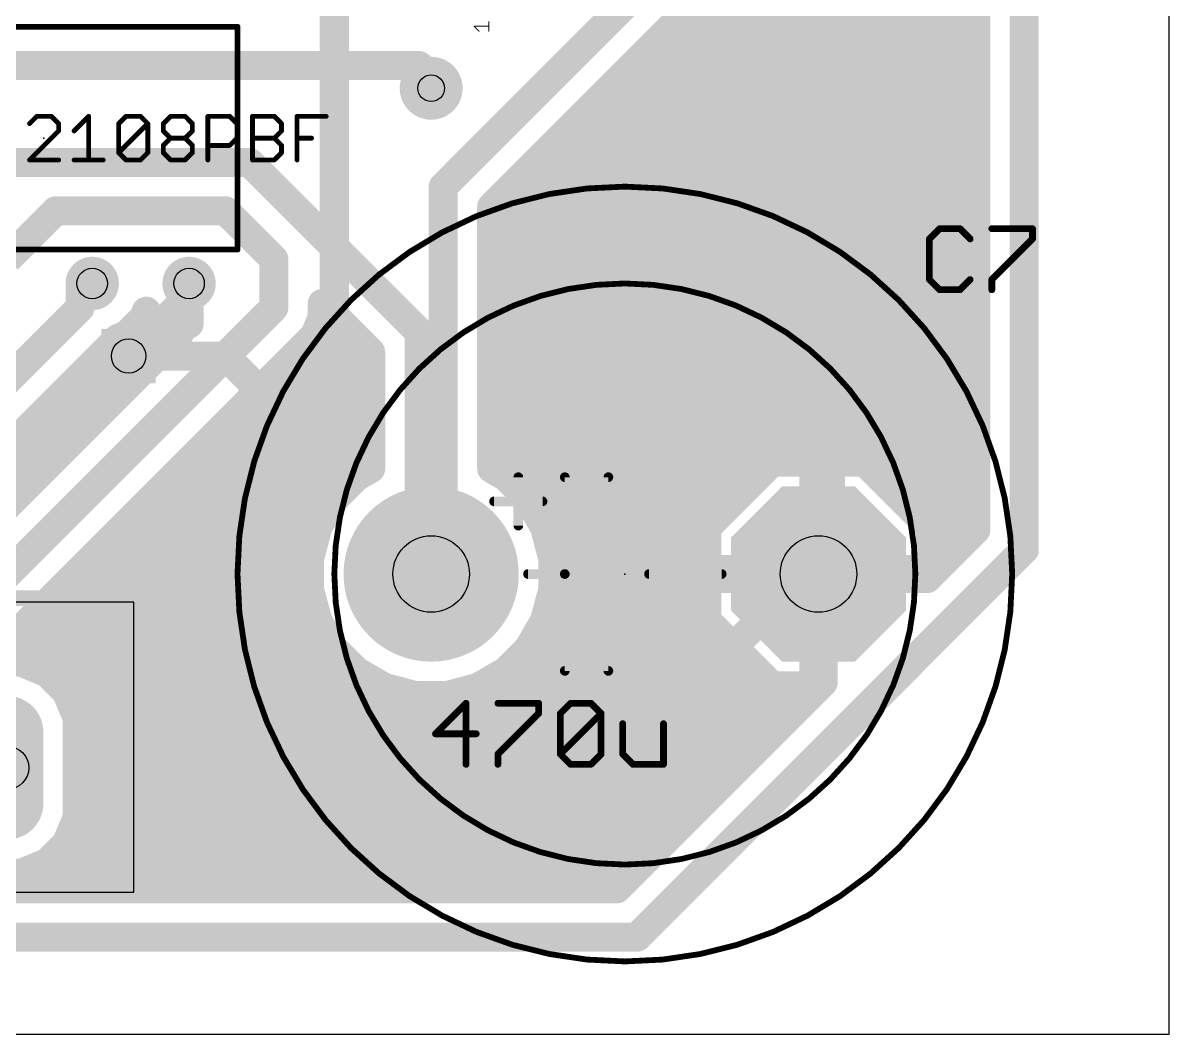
# Model space of a CAD drawing. Extents: x 0 to 88.9, y -10.5 to 54.6.
# Drawn here: x 58.82 to 88.89, y 0 to 26.52 of the extents above; entities that cross this region are included whole.
import ezdxf

# ---------------------------------------------------------------- set-up
doc = ezdxf.new("R2010")
doc.units = 0
for name, color, linetype in [('1', 22, 'CONTINUOUS'), ('16', 175, 'CONTINUOUS'), ('17', 82, 'CONTINUOUS'), ('18', 82, 'CONTINUOUS'), ('20', 7, 'CONTINUOUS'), ('21', 253, 'CONTINUOUS'), ('23', 7, 'CONTINUOUS'), ('25', 253, 'CONTINUOUS'), ('27', 253, 'CONTINUOUS'), ('44', 253, 'CONTINUOUS')]:
    doc.layers.add(name, color=color, linetype=linetype)

# ---------------------------------------------------------------- blocks, each defined once
blk = doc.blocks.new('ROUNDP')
at = {"const_width": 0.5}
blk.add_lwpolyline([(0, -0.25, 1), (0, 0.25, 1), (0, -0.25)], format="xyb", dxfattribs=at)
blk = doc.blocks.new('RECT')
blk.add_solid([(-0.5, -0.5), (0.5, -0.5), (-0.5, 0.5), (0.5, 0.5)])
blk = doc.blocks.new('OCTAGONP')
at = {"const_width": 0.5}
blk.add_lwpolyline([(-0.25, -0.1036), (-0.25, 0.1036), (-0.1036, 0.25), (0.1036, 0.25), (0.25, 0.1036), (0.25, -0.1036), (0.1036, -0.25), (-0.1036, -0.25), (-0.25, -0.1036), (-0.25, 0.1036)], dxfattribs=at)
blk = doc.blocks.new('LONGP100')
at = {"const_width": 1}
blk.add_lwpolyline([(-0.5, 0), (0.5, 0)], dxfattribs=at)
at = {"const_width": 0.5}
for points in [[(-0.5, 0.25, 1), (-0.5, -0.25)], [(0.5, -0.25, 1), (0.5, 0.25)]]:
    blk.add_lwpolyline(points, format="xyb", dxfattribs=at)
blk = doc.blocks.new('SQUAREV')
blk.add_solid([(-0.5, -0.5), (0.5, -0.5), (-0.5, 0.5), (0.5, 0.5)])

msp = doc.modelspace()

# ---------------------------------------------------------------- linework, layer by layer
at = {"layer": '1', "const_width": 0.762}
for points in [[(66.9925, 17.4625), (66.9925, 28.8925)], [(61.595, 17.78), (64.135, 17.78)], [(64.135, 17.78), (65.7225, 16.1925)], [(65.7225, 16.1925), (66.9925, 17.4625)]]:
    msp.add_lwpolyline(points, dxfattribs=at)
at = {"layer": '1', "const_width": 0.381}
for points in [[(61.595, 17.9705, 1), (61.595, 17.5895)], [(64.2697, 17.9147, 1), (64.0003, 17.6453)], [(64.135, 17.5895, 1), (64.135, 17.9705)], [(67.1272, 17.3278, 1), (66.8578, 17.5972)], [(66.802, 17.4625, 1), (67.183, 17.4625)], [(65.5878, 16.3272, 1), (65.8572, 16.0578)], [(65.5878, 16.0578, 1), (65.8572, 16.3272)]]:
    msp.add_lwpolyline(points, format="xyb", dxfattribs=at)
at = {"layer": '16', "const_width": 0.762}
for points in [[(85.09, 51.435), (85.09, 12.7)], [(83.82, 47.0053), (83.82, 13.2261)], [(80.01, 12.065), (80.01, 33.655)], [(78.74, 31.115), (69.85, 22.225)], [(71.12, 21.6989), (79.4594, 30.0383)], [(76.0911, 26.67), (83.82, 26.67)], [(75.3291, 25.908), (83.82, 25.908)], [(69.215, 25.4), (57.15, 25.4)], [(69.215, 25.4), (69.5325, 24.805)], [(74.5671, 25.146), (83.82, 25.146)], [(73.8051, 24.384), (83.82, 24.384)], [(73.0431, 23.622), (83.82, 23.622)], [(58.42, 22.86), (64.77, 22.86)], [(64.77, 22.86), (69.215, 18.415)], [(72.2811, 22.86), (83.82, 22.86)], [(69.85, 22.225), (69.85, 12.065)], [(71.5191, 22.098), (83.82, 22.098)], [(59.69, 21.59), (58.42, 20.32)], [(64.135, 21.59), (59.69, 21.59)], [(65.405, 20.32), (64.135, 21.59)], [(71.12, 14.8293), (71.12, 21.6989)], [(71.12, 21.336), (83.82, 21.336)], [(71.12, 20.574), (83.82, 20.574)], [(65.405, 19.05), (65.405, 20.32)], [(71.12, 19.812), (83.82, 19.812)], [(60.325, 19.05), (60.325, 19.685)], [(60.325, 19.685), (60.6425, 19.685)], [(63.1825, 19.685), (63.1825, 19.685)], [(63.1825, 19.685), (63.1825, 18.6236)], [(63.1825, 18.6235), (63.1825, 19.685)], [(63.1825, 19.685), (63.1825, 19.3675)], [(63.1825, 19.3675), (61.595, 17.78)], [(53.34, 12.065), (60.325, 19.05)], [(57.15, 10.795), (65.405, 19.05)], [(61.9896, 18.7849), (62.061, 18.9574)], [(62.061, 18.9574), (62.1642, 18.8153)], [(63.1825, 19.05), (63.1825, 19.05)], [(66.675, 18.7974), (66.675, 19.159)], [(66.675, 19.159), (67.945, 17.8889)], [(66.675, 19.05), (66.7839, 19.05)], [(71.12, 19.05), (83.82, 19.05)], [(61.5426, 18.3379), (61.9896, 18.7849)], [(62.1642, 18.8153), (62.3128, 18.6667)], [(62.3128, 18.6667), (62.4828, 18.5432)], [(63.1825, 18.6236), (63.1825, 18.6235)], [(66.4817, 18.3306), (66.675, 18.7974)], [(62.932, 18.373), (56.6239, 12.065)], [(58.2266, 10.0756), (66.4817, 18.3306)], [(61.3145, 18.2434), (61.5426, 18.3379)], [(61.4221, 18.288), (62.8469, 18.288)], [(62.4828, 18.5432), (62.67, 18.4478)], [(62.67, 18.4478), (62.8699, 18.3829)], [(62.8699, 18.3829), (62.932, 18.373)], [(66.4391, 18.288), (67.5459, 18.288)], [(69.215, 18.415), (69.215, 12.065)], [(71.12, 18.288), (83.82, 18.288)], [(55.136, 12.065), (61.3145, 18.2434)], [(67.945, 17.8889), (67.945, 14.8293)], [(60.597, 17.526), (62.085, 17.526)], [(65.6771, 17.526), (67.945, 17.526)], [(71.12, 17.526), (83.82, 17.526)], [(59.835, 16.764), (61.323, 16.764)], [(64.9151, 16.764), (67.945, 16.764)], [(71.12, 16.764), (83.82, 16.764)], [(59.073, 16.002), (60.561, 16.002)], [(64.1531, 16.002), (67.945, 16.002)], [(71.12, 16.002), (83.82, 16.002)], [(58.311, 15.24), (59.799, 15.24)], [(63.391, 15.24), (67.945, 15.24)], [(71.12, 15.24), (83.82, 15.24)], [(78.4773, 14.9987), (76.7588, 13.2802)], [(79.5718, 14.9987), (78.4773, 14.9987)], [(79.5718, 12.1857), (79.5718, 14.9987)], [(80.9077, 14.9987), (79.8132, 14.9987)], [(79.8132, 14.9987), (79.8132, 12.1857)], [(82.6262, 13.2802), (80.9077, 14.9987)], [(67.945, 14.8293), (67.5752, 14.6158)], [(71.4898, 14.6158), (71.12, 14.8293)], [(57.549, 14.478), (59.037, 14.478)], [(62.6291, 14.478), (67.4374, 14.478)], [(67.5752, 14.6158), (66.9817, 14.0223)], [(72.0833, 14.0223), (71.4898, 14.6158)], [(71.6276, 14.478), (77.9566, 14.478)], [(79.5718, 14.478), (79.8132, 14.478)], [(81.4284, 14.478), (83.82, 14.478)], [(66.9817, 14.0223), (66.562, 13.2954)], [(72.503, 13.2954), (72.0833, 14.0223)], [(61.8671, 13.716), (66.8049, 13.716)], [(72.2601, 13.716), (77.1946, 13.716)], [(79.5718, 13.716), (79.8132, 13.716)], [(82.1904, 13.716), (83.82, 13.716)], [(66.562, 13.2954), (66.3448, 12.4847)], [(72.7202, 12.4847), (72.503, 13.2954)], [(76.7588, 13.2802), (76.7588, 12.1857)], [(83.82, 13.2261), (82.5383, 11.9443)], [(82.6262, 12.1857), (82.6262, 13.2802)], [(61.1051, 12.954), (66.4706, 12.954)], [(72.5944, 12.954), (76.7588, 12.954)], [(79.5718, 12.954), (79.8132, 12.954)], [(82.6262, 12.954), (83.548, 12.954)], [(85.09, 12.7), (74.93, 2.54)], [(66.3448, 12.4847), (66.3448, 11.6453)], [(72.7202, 11.6453), (72.7202, 12.4847)], [(60.3431, 12.192), (66.3448, 12.192)], [(69.215, 12.065), (69.5325, 12.065)], [(69.85, 12.065), (69.5325, 12.065)], [(79.375, 12.065), (71.12, 3.81)], [(72.7202, 12.192), (76.7588, 12.192)], [(76.7588, 12.1857), (79.5718, 12.1857)], [(79.375, 12.065), (79.6925, 12.065)], [(79.5718, 12.192), (79.8132, 12.192)], [(79.8132, 12.1857), (79.5718, 12.1857)], [(79.5718, 12.1857), (79.5718, 11.9443)], [(80.01, 12.065), (79.6925, 12.065)], [(79.8132, 11.9443), (79.8132, 12.1857)], [(79.8132, 12.1857), (82.6262, 12.1857)], [(82.6262, 12.192), (82.786, 12.192)], [(66.3448, 11.6453), (66.562, 10.8346)], [(72.503, 10.8346), (72.7202, 11.6453)], [(79.5718, 11.9443), (76.7588, 11.9443)], [(76.7588, 11.9443), (76.7588, 10.8498)], [(79.5718, 9.1313), (79.5718, 11.9443)], [(79.5718, 11.9443), (79.8132, 11.9443)], [(82.5383, 11.9443), (79.8132, 11.9443)], [(79.8132, 11.9443), (79.8132, 9.2192)], [(59.5811, 11.43), (66.4025, 11.43)], [(72.6625, 11.43), (76.7588, 11.43)], [(79.5718, 11.43), (79.8132, 11.43)], [(66.562, 10.8346), (66.9817, 10.1077)], [(72.0833, 10.1077), (72.503, 10.8346)], [(76.7588, 10.8498), (78.4773, 9.1313)], [(58.8191, 10.668), (66.6582, 10.668)], [(72.4068, 10.668), (76.9406, 10.668)], [(79.5718, 10.668), (79.8132, 10.668)], [(58.0571, 9.906), (67.1834, 9.906)], [(66.9817, 10.1077), (67.5752, 9.5142)], [(71.4898, 9.5142), (72.0833, 10.1077)], [(71.8816, 9.906), (77.7026, 9.906)], [(79.5718, 9.906), (79.8132, 9.906)], [(58.7838, 9.7536), (58.0562, 9.7536)], [(59.4559, 9.4752), (58.7838, 9.7536)], [(59.9704, 8.9607), (59.4559, 9.4752)], [(67.5752, 9.5142), (68.3021, 9.0945)], [(70.7629, 9.0945), (71.4898, 9.5142)], [(59.7871, 9.144), (68.2164, 9.144)], [(60.2488, 8.2886), (59.9704, 8.9607)], [(68.3021, 9.0945), (69.1128, 8.8773)], [(69.9522, 8.8773), (70.7629, 9.0945)], [(70.8486, 9.144), (78.4646, 9.144)], [(79.8132, 9.2192), (74.4039, 3.81)], [(78.4773, 9.1313), (79.5718, 9.1313)], [(79.5718, 9.144), (79.738, 9.144)], [(69.1128, 8.8773), (69.9522, 8.8773)], [(60.2101, 8.382), (78.976, 8.382)], [(60.2488, 5.6814), (60.2488, 8.2886)], [(60.2488, 7.62), (78.214, 7.62)], [(60.2488, 6.858), (77.452, 6.858)], [(60.2488, 6.096), (76.69, 6.096)], [(59.9704, 5.0093), (60.2488, 5.6814)], [(60.1049, 5.334), (75.928, 5.334)], [(59.4559, 4.4948), (59.9704, 5.0093)], [(58.7838, 4.2164), (59.4559, 4.4948)], [(59.5331, 4.572), (75.166, 4.572)], [(58.0562, 4.2164), (58.7838, 4.2164)], [(74.4039, 3.81), (54.501, 3.81)], [(54.501, 3.81), (74.404, 3.81)], [(71.12, 3.81), (57.785, 3.81)], [(74.93, 2.54), (53.975, 2.54)]]:
    msp.add_lwpolyline(points, dxfattribs=at)
at = {"layer": '16', "const_width": 0.381}
for points in [[(76.0911, 26.8605, 1), (76.0911, 26.4795)], [(83.82, 26.4795, 1), (83.82, 26.8605)], [(75.3291, 26.0985, 1), (75.3291, 25.7175)], [(83.82, 25.7175, 1), (83.82, 26.0985)], [(69.3831, 25.4897, 1), (69.0469, 25.3103)], [(69.215, 25.2095, 1), (69.215, 25.5905)], [(74.5671, 25.3365, 1), (74.5671, 24.9555)], [(83.82, 24.9555, 1), (83.82, 25.3365)], [(69.3644, 24.7153, 1), (69.7006, 24.8947)], [(73.8051, 24.5745, 1), (73.8051, 24.1935)], [(83.82, 24.1935, 1), (83.82, 24.5745)], [(73.0431, 23.8125, 1), (73.0431, 23.4315)], [(83.82, 23.4315, 1), (83.82, 23.8125)], [(64.9047, 22.9947, 1), (64.6353, 22.7253)], [(64.77, 22.6695, 1), (64.77, 23.0505)], [(72.2811, 23.0505, 1), (72.2811, 22.6695)], [(83.82, 22.6695, 1), (83.82, 23.0505)], [(70.0405, 22.225, 1), (69.6595, 22.225)], [(69.7153, 22.3597, 1), (69.9847, 22.0903)], [(71.5191, 22.2885, 1), (71.5191, 21.9075)], [(83.82, 21.9075, 1), (83.82, 22.2885)], [(59.69, 21.7805, 1), (59.69, 21.3995)], [(59.8247, 21.4553, 1), (59.5553, 21.7247)], [(64.2697, 21.7247, 1), (64.0003, 21.4553)], [(64.135, 21.3995, 1), (64.135, 21.7805)], [(71.3105, 21.6989, 1), (70.9295, 21.6989)], [(70.9853, 21.8337, 1), (71.2547, 21.5642)], [(71.12, 21.5265, 1), (71.12, 21.1455)], [(83.82, 21.1455, 1), (83.82, 21.5265)], [(71.12, 20.7645, 1), (71.12, 20.3835)], [(83.82, 20.3835, 1), (83.82, 20.7645)], [(65.5955, 20.32, 1), (65.2145, 20.32)], [(65.2703, 20.1853, 1), (65.5397, 20.4547)], [(71.12, 20.0025, 1), (71.12, 19.6215)], [(83.82, 19.6215, 1), (83.82, 20.0025)], [(60.5155, 19.685, 1), (60.1345, 19.685)], [(60.325, 19.8755, 1), (60.325, 19.4945)], [(60.6425, 19.4945, 1), (60.6425, 19.8755)], [(63.1825, 19.8755, 1), (63.1825, 19.4945)], [(63.373, 19.685, 1), (62.992, 19.685)], [(63.373, 19.685, 1), (62.992, 19.685)], [(63.373, 19.685, 1), (62.992, 19.685)], [(63.1825, 19.4945, 1), (63.1825, 19.8755)], [(62.992, 19.3675, 1), (63.373, 19.3675)], [(63.3172, 19.2328, 1), (63.0478, 19.5022)], [(60.1345, 19.05, 1), (60.5155, 19.05)], [(60.4597, 18.9153, 1), (60.1903, 19.1847)], [(62.2151, 19.0693, 1), (61.9069, 18.8454)], [(62.237, 18.8845, 1), (61.885, 19.0303)], [(63.1825, 19.2405, 1), (63.1825, 18.8595)], [(63.1825, 18.8595, 1), (63.1825, 19.2405)], [(65.2145, 19.05, 1), (65.5955, 19.05)], [(65.5397, 18.9153, 1), (65.2703, 19.1847)], [(66.8655, 19.159, 1), (66.4845, 19.159)], [(66.8097, 19.2937, 1), (66.5403, 19.0242)], [(66.675, 19.2405, 1), (66.675, 18.8595)], [(66.7839, 18.8595, 1), (66.7839, 19.2405)], [(71.12, 19.2405, 1), (71.12, 18.8595)], [(83.82, 18.8595, 1), (83.82, 19.2405)], [(61.8136, 18.8578, 1), (62.1656, 18.712)], [(62.1243, 18.6502, 1), (61.8549, 18.9196)], [(62.2989, 18.95, 1), (62.0295, 18.6806)], [(62.0101, 18.7033, 1), (62.3183, 18.9273)], [(62.4248, 18.8208, 1), (62.2008, 18.5126)], [(62.1781, 18.532, 1), (62.4475, 18.8014)], [(63.0415, 18.7517, 1), (63.3234, 18.4954)], [(63.3235, 18.4954, 1), (63.0416, 18.7517)], [(66.4845, 18.7974, 1), (66.8655, 18.7974)], [(66.851, 18.7245, 1), (66.499, 18.8703)], [(61.4221, 18.4785, 1), (61.4221, 18.0975)], [(61.4079, 18.4726, 1), (61.6773, 18.2032)], [(61.6155, 18.1619, 1), (61.4697, 18.5139)], [(62.5693, 18.7129, 1), (62.3963, 18.3735)], [(62.3708, 18.3891, 1), (62.5948, 18.6973)], [(62.7289, 18.629, 1), (62.6112, 18.2666)], [(62.5836, 18.2781, 1), (62.7565, 18.6175)], [(62.8997, 18.571, 1), (62.8401, 18.1947)], [(63.0667, 18.2383, 1), (62.7973, 18.5077)], [(62.811, 18.2017, 1), (62.9288, 18.564)], [(62.8469, 18.0975, 1), (62.8469, 18.4785)], [(62.9022, 18.1849, 1), (62.9618, 18.5612)], [(62.992, 18.6236, 1), (63.373, 18.6236)], [(62.992, 18.6235, 1), (63.373, 18.6235)], [(66.4391, 18.4785, 1), (66.4391, 18.0975)], [(66.6164, 18.1959, 1), (66.3469, 18.4653)], [(67.5459, 18.0975, 1), (67.5459, 18.4785)], [(69.4055, 18.415, 1), (69.0245, 18.415)], [(69.0803, 18.2803, 1), (69.3497, 18.5497)], [(71.12, 18.4785, 1), (71.12, 18.0975)], [(83.82, 18.0975, 1), (83.82, 18.4785)], [(61.2416, 18.4194, 1), (61.3874, 18.0674)], [(61.4492, 18.1087, 1), (61.1798, 18.3781)], [(66.3057, 18.4035, 1), (66.6576, 18.2577)], [(61.4603, 17.9147, 1), (61.7297, 17.6453)], [(68.1355, 17.8889, 1), (67.7545, 17.8889)], [(67.8103, 17.7542, 1), (68.0797, 18.0237)], [(60.597, 17.7165, 1), (60.597, 17.3355)], [(62.085, 17.3355, 1), (62.085, 17.7165)], [(65.6771, 17.7165, 1), (65.6771, 17.3355)], [(67.945, 17.3355, 1), (67.945, 17.7165)], [(71.12, 17.7165, 1), (71.12, 17.3355)], [(83.82, 17.3355, 1), (83.82, 17.7165)], [(59.835, 16.9545, 1), (59.835, 16.5735)], [(61.323, 16.5735, 1), (61.323, 16.9545)], [(64.9151, 16.9545, 1), (64.9151, 16.5735)], [(67.945, 16.5735, 1), (67.945, 16.9545)], [(71.12, 16.9545, 1), (71.12, 16.5735)], [(83.82, 16.5735, 1), (83.82, 16.9545)], [(59.073, 16.1925, 1), (59.073, 15.8115)], [(60.561, 15.8115, 1), (60.561, 16.1925)], [(64.1531, 16.1925, 1), (64.1531, 15.8115)], [(67.945, 15.8115, 1), (67.945, 16.1925)], [(71.12, 16.1925, 1), (71.12, 15.8115)], [(83.82, 15.8115, 1), (83.82, 16.1925)], [(59.799, 15.0495, 1), (59.799, 15.4305)], [(63.391, 15.4305, 1), (63.391, 15.0495)], [(67.945, 15.0495, 1), (67.945, 15.4305)], [(71.12, 15.4305, 1), (71.12, 15.0495)], [(78.4773, 15.1892, 1), (78.4773, 14.8082)], [(78.612, 14.864, 1), (78.3426, 15.1334)], [(79.7623, 14.9987, 1), (79.3813, 14.9987)], [(79.5718, 14.8082, 1), (79.5718, 15.1892)], [(79.8132, 15.1892, 1), (79.8132, 14.8082)], [(80.0037, 14.9987, 1), (79.6227, 14.9987)], [(81.0424, 15.1334, 1), (80.773, 14.864)], [(80.9077, 14.8082, 1), (80.9077, 15.1892)], [(83.82, 15.0495, 1), (83.82, 15.4305)], [(68.0402, 14.6643, 1), (67.8498, 14.9943)], [(71.2152, 14.9943, 1), (71.0247, 14.6643)], [(59.037, 14.2875, 1), (59.037, 14.6685)], [(62.6291, 14.6685, 1), (62.6291, 14.2875)], [(67.48, 14.7808, 1), (67.6705, 14.4508)], [(67.4374, 14.2875, 1), (67.4374, 14.6685)], [(67.7099, 14.4811, 1), (67.4405, 14.7505)], [(67.7545, 14.8293, 1), (68.1355, 14.8293)], [(70.9295, 14.8293, 1), (71.3105, 14.8293)], [(71.6245, 14.7505, 1), (71.3551, 14.4811)], [(71.3945, 14.4508, 1), (71.585, 14.7808)], [(71.6276, 14.6685, 1), (71.6276, 14.2875)], [(77.9566, 14.2875, 1), (77.9566, 14.6685)], [(79.5718, 14.6685, 1), (79.5718, 14.2875)], [(79.8132, 14.2875, 1), (79.8132, 14.6685)], [(81.4284, 14.6685, 1), (81.4284, 14.2875)], [(83.82, 14.2875, 1), (83.82, 14.6685)], [(66.847, 14.157, 1), (67.1164, 13.8876)], [(67.1467, 13.927, 1), (66.8167, 14.1175)], [(72.2483, 14.1175, 1), (71.9183, 13.927)], [(71.9486, 13.8876, 1), (72.218, 14.157)], [(61.8671, 13.9065, 1), (61.8671, 13.5255)], [(66.8049, 13.5255, 1), (66.8049, 13.9065)], [(72.2601, 13.9065, 1), (72.2601, 13.5255)], [(77.1946, 13.5255, 1), (77.1946, 13.9065)], [(79.5718, 13.9065, 1), (79.5718, 13.5255)], [(79.8132, 13.5255, 1), (79.8132, 13.9065)], [(82.1904, 13.9065, 1), (82.1904, 13.5255)], [(83.82, 13.5255, 1), (83.82, 13.9065)], [(66.3971, 13.3907, 1), (66.727, 13.2002)], [(66.746, 13.2461, 1), (66.378, 13.3447)], [(72.687, 13.3447, 1), (72.319, 13.2461)], [(72.338, 13.2002, 1), (72.6679, 13.3907)], [(76.9493, 13.2802, 1), (76.5683, 13.2802)], [(76.6241, 13.4149, 1), (76.8935, 13.1455)], [(82.8167, 13.2802, 1), (82.4357, 13.2802)], [(82.4915, 13.1455, 1), (82.7609, 13.4149)], [(83.9547, 13.0913, 1), (83.6853, 13.3608)], [(61.1051, 13.1445, 1), (61.1051, 12.7635)], [(66.4706, 12.7635, 1), (66.4706, 13.1445)], [(72.5944, 13.1445, 1), (72.5944, 12.7635)], [(76.7588, 12.7635, 1), (76.7588, 13.1445)], [(79.5718, 13.1445, 1), (79.5718, 12.7635)], [(79.8132, 12.7635, 1), (79.8132, 13.1445)], [(82.6262, 13.1445, 1), (82.6262, 12.7635)], [(83.548, 12.7635, 1), (83.548, 13.1445)], [(83.6295, 13.2261, 1), (84.0105, 13.2261)], [(85.2247, 12.5653, 1), (84.9553, 12.8347)], [(66.5353, 12.4847, 1), (66.1543, 12.4847)], [(66.1608, 12.534, 1), (66.5288, 12.4354)], [(72.9107, 12.4847, 1), (72.5297, 12.4847)], [(72.5362, 12.4354, 1), (72.9042, 12.534)], [(84.8995, 12.7, 1), (85.2805, 12.7)], [(60.3431, 12.3825, 1), (60.3431, 12.0015)], [(66.3448, 12.0015, 1), (66.3448, 12.3825)], [(69.215, 12.2555, 1), (69.215, 11.8745)], [(69.5325, 12.2555, 1), (69.5325, 11.8745)], [(69.5325, 11.8745, 1), (69.5325, 12.2555)], [(69.85, 11.8745, 1), (69.85, 12.2555)], [(72.7202, 12.3825, 1), (72.7202, 12.0015)], [(76.7588, 12.3762, 1), (76.7588, 11.9952)], [(76.5683, 12.1857, 1), (76.9493, 12.1857)], [(76.7588, 12.0015, 1), (76.7588, 12.3825)], [(79.375, 12.2555, 1), (79.375, 11.8745)], [(79.5097, 11.9303, 1), (79.2403, 12.1997)], [(79.5718, 12.3825, 1), (79.5718, 12.0015)], [(79.5718, 12.3762, 1), (79.5718, 11.9952)], [(79.7623, 12.1857, 1), (79.3813, 12.1857)], [(79.3813, 12.1857, 1), (79.7623, 12.1857)], [(79.6925, 12.2555, 1), (79.6925, 11.8745)], [(79.5718, 11.9952, 1), (79.5718, 12.3762)], [(80.0037, 12.1857, 1), (79.6227, 12.1857)], [(79.8132, 12.3762, 1), (79.8132, 11.9952)], [(79.6227, 12.1857, 1), (80.0037, 12.1857)], [(79.6925, 11.8745, 1), (79.6925, 12.2555)], [(79.8132, 12.0015, 1), (79.8132, 12.3825)], [(79.8132, 11.9952, 1), (79.8132, 12.3762)], [(80.01, 11.8745, 1), (80.01, 12.2555)], [(82.6262, 12.3825, 1), (82.6262, 12.0015)], [(82.4357, 12.1857, 1), (82.8167, 12.1857)], [(82.6262, 11.9952, 1), (82.6262, 12.3762)], [(82.786, 12.0015, 1), (82.786, 12.3825)], [(66.5288, 11.6946, 1), (66.1608, 11.596)], [(69.0245, 12.065, 1), (69.4055, 12.065)], [(69.6595, 12.065, 1), (70.0405, 12.065)], [(72.9042, 11.596, 1), (72.5362, 11.6946)], [(76.7588, 12.1348, 1), (76.7588, 11.7538)], [(76.9493, 11.9443, 1), (76.5683, 11.9443)], [(79.7623, 11.9443, 1), (79.3813, 11.9443)], [(79.5718, 12.1348, 1), (79.5718, 11.7538)], [(79.3813, 11.9443, 1), (79.7623, 11.9443)], [(79.5718, 11.7538, 1), (79.5718, 12.1348)], [(79.8132, 12.1348, 1), (79.8132, 11.7538)], [(80.0037, 11.9443, 1), (79.6227, 11.9443)], [(79.6227, 11.9443, 1), (80.0037, 11.9443)], [(79.8132, 11.7538, 1), (79.8132, 12.1348)], [(79.8195, 12.065, 1), (80.2005, 12.065)], [(82.4036, 12.079, 1), (82.673, 11.8096)], [(82.5383, 11.7538, 1), (82.5383, 12.1348)], [(59.5811, 11.6205, 1), (59.5811, 11.2395)], [(66.1543, 11.6453, 1), (66.5353, 11.6453)], [(66.4025, 11.2395, 1), (66.4025, 11.6205)], [(72.6625, 11.6205, 1), (72.6625, 11.2395)], [(72.5297, 11.6453, 1), (72.9107, 11.6453)], [(76.7588, 11.2395, 1), (76.7588, 11.6205)], [(79.5718, 11.6205, 1), (79.5718, 11.2395)], [(79.8132, 11.2395, 1), (79.8132, 11.6205)], [(66.727, 10.9298, 1), (66.3971, 10.7393)], [(72.6679, 10.7393, 1), (72.338, 10.9298)], [(76.8935, 10.9845, 1), (76.6241, 10.7151)], [(58.8191, 10.8585, 1), (58.8191, 10.4775)], [(66.378, 10.7853, 1), (66.746, 10.8839)], [(66.6582, 10.4775, 1), (66.6582, 10.8585)], [(72.4068, 10.8585, 1), (72.4068, 10.4775)], [(72.319, 10.8839, 1), (72.687, 10.7853)], [(76.5683, 10.8498, 1), (76.9493, 10.8498)], [(76.9406, 10.4775, 1), (76.9406, 10.8585)], [(79.5718, 10.8585, 1), (79.5718, 10.4775)], [(79.8132, 10.4775, 1), (79.8132, 10.8585)], [(67.1164, 10.2424, 1), (66.847, 9.973)], [(66.8167, 10.0125, 1), (67.1467, 10.203)], [(67.1834, 9.7155, 1), (67.1834, 10.0965)], [(71.8816, 10.0965, 1), (71.8816, 9.7155)], [(71.9183, 10.203, 1), (72.2483, 10.0125)], [(72.218, 9.973, 1), (71.9486, 10.2424)], [(77.7026, 9.7155, 1), (77.7026, 10.0965)], [(79.5718, 10.0965, 1), (79.5718, 9.7155)], [(79.8132, 9.7155, 1), (79.8132, 10.0965)], [(58.8567, 9.9296, 1), (58.7109, 9.5776)], [(58.7838, 9.5631, 1), (58.7838, 9.9441)], [(59.5906, 9.6099, 1), (59.3212, 9.3405)], [(59.383, 9.2992, 1), (59.5288, 9.6512)], [(67.6705, 9.6792, 1), (67.48, 9.3492)], [(67.4405, 9.3795, 1), (67.7099, 9.6489)], [(71.3551, 9.6489, 1), (71.6245, 9.3795)], [(71.585, 9.3492, 1), (71.3945, 9.6792)], [(59.7871, 9.3345, 1), (59.7871, 8.9535)], [(60.1464, 9.0336, 1), (59.7944, 8.8878)], [(68.3514, 9.2785, 1), (68.2528, 8.9105)], [(68.2068, 8.9296, 1), (68.3973, 9.2595)], [(68.2164, 8.9535, 1), (68.2164, 9.3345)], [(70.6677, 9.2595, 1), (70.8582, 8.9296)], [(70.8486, 9.3345, 1), (70.8486, 8.9535)], [(70.8122, 8.9105, 1), (70.7136, 9.2785)], [(78.4773, 9.3218, 1), (78.4773, 8.9408)], [(78.3426, 8.9966, 1), (78.612, 9.266)], [(78.4646, 8.9535, 1), (78.4646, 9.3345)], [(79.5718, 9.3345, 1), (79.5718, 8.9535)], [(79.3813, 9.1313, 1), (79.7623, 9.1313)], [(79.5718, 8.9408, 1), (79.5718, 9.3218)], [(79.6227, 9.2192, 1), (80.0037, 9.2192)], [(79.9479, 9.0845, 1), (79.6784, 9.3539)], [(79.738, 8.9535, 1), (79.738, 9.3345)], [(59.8357, 8.826, 1), (60.1051, 9.0954)], [(69.1128, 9.0678, 1), (69.1128, 8.6868)], [(69.0635, 8.6933, 1), (69.1621, 9.0613)], [(69.9029, 9.0613, 1), (70.0015, 8.6933)], [(69.9522, 8.6868, 1), (69.9522, 9.0678)], [(60.2101, 8.5725, 1), (60.2101, 8.1915)], [(78.976, 8.1915, 1), (78.976, 8.5725)], [(60.4393, 8.2886, 1), (60.0583, 8.2886)], [(60.0728, 8.2157, 1), (60.4248, 8.3615)], [(60.2488, 7.8105, 1), (60.2488, 7.4295)], [(78.214, 7.4295, 1), (78.214, 7.8105)], [(60.2488, 7.0485, 1), (60.2488, 6.6675)], [(77.452, 6.6675, 1), (77.452, 7.0485)], [(60.2488, 6.2865, 1), (60.2488, 5.9055)], [(76.69, 5.9055, 1), (76.69, 6.2865)], [(60.4248, 5.6085, 1), (60.0728, 5.7543)], [(60.1049, 5.5245, 1), (60.1049, 5.1435)], [(60.0583, 5.6814, 1), (60.4393, 5.6814)], [(75.928, 5.1435, 1), (75.928, 5.5245)], [(59.7944, 5.0822, 1), (60.1464, 4.9364)], [(60.1051, 4.8746, 1), (59.8357, 5.144)], [(59.3212, 4.6295, 1), (59.5906, 4.3601)], [(59.5331, 4.7625, 1), (59.5331, 4.3815)], [(59.5288, 4.3188, 1), (59.383, 4.6708)], [(75.166, 4.3815, 1), (75.166, 4.7625)], [(58.7109, 4.3924, 1), (58.8567, 4.0404)], [(58.7838, 4.0259, 1), (58.7838, 4.4069)], [(70.9853, 3.9447, 1), (71.2547, 3.6753)], [(71.12, 3.6195, 1), (71.12, 4.0005)], [(74.2692, 3.9447, 1), (74.5387, 3.6753)], [(74.4039, 3.6195, 1), (74.4039, 4.0005)], [(74.404, 3.6195, 1), (74.404, 4.0005)], [(74.7953, 2.6747, 1), (75.0647, 2.4053)], [(74.93, 2.3495, 1), (74.93, 2.7305)]]:
    msp.add_lwpolyline(points, format="xyb", dxfattribs=at)
at = {"layer": '20'}
for p, q in [((88.8875, 0), (88.8875, 54.6)), ((0, 0), (88.8875, 0))]:
    msp.add_line(p, q, dxfattribs=at)
at = {"layer": '21'}
for p, q in [((61.7354, 11.325), (50.5754, 11.325)), ((61.7354, 3.725), (61.7354, 11.325)), ((50.5754, 3.725), (61.7354, 3.725))]:
    msp.add_line(p, q, dxfattribs=at)
for points, const_width in [([(64.4525, 26.416), (54.2925, 26.416)], 0.1524), ([(64.4525, 26.416), (64.4525, 20.574)], 0.1524), ([(54.2925, 20.574), (64.4525, 20.574)], 0.1524), ([(71.8185, 14.605), (71.8185, 13.335)], 0.254), ([(73.0377, 12.065), (73.0377, 14.605)], 0.254), ([(73.0377, 14.605), (74.1807, 14.605)], 0.254), ([(74.1807, 14.605), (74.1807, 9.525)], 0.254), ([(72.4535, 13.97), (71.1835, 13.97)], 0.254), ([(72.0725, 12.065), (73.0377, 12.065)], 0.254), ([(73.0377, 9.525), (73.0377, 12.065)], 0.254), ([(75.2475, 12.065), (77.1525, 12.065)], 0.254), ([(61.595, 11.43), (50.165, 11.43)], 0.4064), ([(61.595, 3.81), (61.595, 11.43)], 0.4064), ([(74.1807, 9.525), (73.0377, 9.525)], 0.254), ([(50.165, 3.81), (61.595, 3.81)], 0.4064)]:
    msp.add_lwpolyline(points, dxfattribs=dict(at, const_width=const_width))
for points, const_width in [([(64.4906, 26.416, 1), (64.4144, 26.416)], 0.0762), ([(64.4525, 26.3779, 1), (64.4525, 26.4541)], 0.0762), ([(74.6125, 1.905, 1), (74.6125, 22.225, 1), (74.6125, 1.905)], 0.1524), ([(64.4144, 20.574, 1), (64.4906, 20.574)], 0.0762), ([(64.4525, 20.5359, 1), (64.4525, 20.6121)], 0.0762), ([(74.6125, 4.445, 1), (74.6125, 19.685, 1), (74.6125, 4.445)], 0.1524), ([(71.882, 14.605, 1), (71.755, 14.605)], 0.127), ([(73.1012, 14.605, 1), (72.9742, 14.605)], 0.127), ([(73.0377, 14.6685, 1), (73.0377, 14.5415)], 0.127), ([(74.2442, 14.605, 1), (74.1172, 14.605)], 0.127), ([(74.1807, 14.5415, 1), (74.1807, 14.6685)], 0.127), ([(71.1835, 14.0335, 1), (71.1835, 13.9065)], 0.127), ([(72.4535, 13.9065, 1), (72.4535, 14.0335)], 0.127), ([(71.755, 13.335, 1), (71.882, 13.335)], 0.127), ([(72.0725, 12.1285, 1), (72.0725, 12.0015)], 0.127), ([(73.1012, 12.065, 1), (72.9742, 12.065)], 0.127), ([(72.9742, 12.065, 1), (73.1012, 12.065)], 0.127), ([(73.0377, 12.0015, 1), (73.0377, 12.1285)], 0.127), ([(75.2475, 12.1285, 1), (75.2475, 12.0015)], 0.127), ([(77.1525, 12.0015, 1), (77.1525, 12.1285)], 0.127), ([(61.6966, 11.43, 1), (61.4934, 11.43)], 0.2032), ([(61.595, 11.3284, 1), (61.595, 11.5316)], 0.2032), ([(73.0377, 9.5885, 1), (73.0377, 9.4615)], 0.127), ([(74.1807, 9.4615, 1), (74.1807, 9.5885)], 0.127), ([(72.9742, 9.525, 1), (73.1012, 9.525)], 0.127), ([(74.1172, 9.525, 1), (74.2442, 9.525)], 0.127), ([(61.4934, 3.81, 1), (61.6966, 3.81)], 0.2032), ([(61.595, 3.7084, 1), (61.595, 3.9116)], 0.2032)]:
    msp.add_lwpolyline(points, format="xyb", dxfattribs=dict(at, const_width=const_width))
at = {"layer": '23'}
for p in [(59.3725, 23.495), (74.6125, 12.065)]:
    msp.add_point(p, dxfattribs=at)
at = {"layer": '25', "const_width": 0.1778}
for points in [[(82.8677, 21.1215), (82.6008, 20.8545)], [(83.4016, 21.1215), (82.8677, 21.1215)], [(83.6685, 20.8545), (83.4016, 21.1215)], [(84.238, 21.1215), (85.3057, 21.1215)], [(85.3057, 21.1215), (85.3057, 20.8545)], [(82.6008, 20.8545), (82.6008, 19.7868)], [(85.3057, 20.8545), (84.238, 19.7868)], [(82.6008, 19.7868), (82.8677, 19.5199)], [(83.4016, 19.5199), (83.6685, 19.7868)], [(84.238, 19.7868), (84.238, 19.5199)], [(82.8677, 19.5199), (83.4016, 19.5199)]]:
    msp.add_lwpolyline(points, dxfattribs=at)
at = {"layer": '25', "const_width": 0.0889}
for points in [[(82.8677, 21.1659, 1), (82.8677, 21.077)], [(82.8992, 21.09, 1), (82.8363, 21.1529)], [(83.433, 21.1529, 1), (83.3702, 21.09)], [(83.4016, 21.077, 1), (83.4016, 21.1659)], [(84.238, 21.1659, 1), (84.238, 21.077)], [(85.3501, 21.1215, 1), (85.2612, 21.1215)], [(85.3057, 21.077, 1), (85.3057, 21.1659)], [(82.6453, 20.8545, 1), (82.5564, 20.8545)], [(82.5694, 20.886, 1), (82.6322, 20.8231)], [(83.6371, 20.8231, 1), (83.6999, 20.886)], [(85.2612, 20.8545, 1), (85.3501, 20.8545)], [(85.3371, 20.8231, 1), (85.2742, 20.886)], [(82.6322, 19.8183, 1), (82.5694, 19.7554)], [(83.6999, 19.7554, 1), (83.6371, 19.8183)], [(84.2065, 19.8183, 1), (84.2694, 19.7554)], [(84.2824, 19.7868, 1), (84.1935, 19.7868)], [(82.5564, 19.7868, 1), (82.6453, 19.7868)], [(82.8677, 19.5644, 1), (82.8677, 19.4754)], [(82.8363, 19.4885, 1), (82.8992, 19.5513)], [(83.3702, 19.5513, 1), (83.433, 19.4885)], [(83.4016, 19.4754, 1), (83.4016, 19.5644)], [(84.1935, 19.5199, 1), (84.2824, 19.5199)]]:
    msp.add_lwpolyline(points, format="xyb", dxfattribs=at)
at = {"layer": '27'}
for points, const_width in [([(71.0438, 26.3017), (71.0438, 26.5559)], 0.0254), ([(70.7896, 26.3017), (70.6625, 26.4288)], 0.0254), ([(70.6625, 26.4288), (71.0438, 26.4288)], 0.0254), ([(59.1891, 24.0675), (58.9984, 23.8768)], 0.127), ([(59.5704, 24.0675), (59.1891, 24.0675)], 0.127), ([(59.761, 23.8768), (59.5704, 24.0675)], 0.127), ([(60.1678, 23.6862), (60.5491, 24.0675)], 0.127), ([(60.5491, 24.0675), (60.5491, 22.9235)], 0.127), ([(61.3372, 23.8768), (61.5278, 24.0675)], 0.127), ([(61.5278, 24.0675), (61.9092, 24.0675)], 0.127), ([(61.9092, 24.0675), (62.0998, 23.8768)], 0.127), ([(62.5066, 23.8768), (62.6972, 24.0675)], 0.127), ([(62.6972, 24.0675), (63.0786, 24.0675)], 0.127), ([(63.0786, 24.0675), (63.2692, 23.8768)], 0.127), ([(63.676, 22.9235), (63.676, 24.0675)], 0.127), ([(63.676, 24.0675), (64.248, 24.0675)], 0.127), ([(64.248, 24.0675), (64.4386, 23.8768)], 0.127), ([(64.8454, 22.9235), (64.8454, 24.0675)], 0.127), ([(64.8454, 24.0675), (65.4174, 24.0675)], 0.127), ([(65.4174, 24.0675), (65.608, 23.8768)], 0.127), ([(66.0148, 22.9235), (66.0148, 24.0675)], 0.127), ([(66.0148, 24.0675), (66.7774, 24.0675)], 0.127), ([(59.761, 23.6862), (59.761, 23.8768)], 0.127), ([(61.3372, 23.1142), (61.3372, 23.8768)], 0.127), ([(61.3372, 23.1142), (62.0998, 23.8768)], 0.127), ([(62.0998, 23.8768), (62.0998, 23.1142)], 0.127), ([(62.5066, 23.6862), (62.5066, 23.8768)], 0.127), ([(63.2692, 23.8768), (63.2692, 23.6862)], 0.127), ([(64.4386, 23.8768), (64.4386, 23.4955)], 0.127), ([(65.608, 23.8768), (65.608, 23.6862)], 0.127), ([(58.9984, 22.9235), (59.761, 23.6862)], 0.127), ([(62.6972, 23.4955), (62.5066, 23.6862)], 0.127), ([(62.5066, 23.3048), (62.6972, 23.4955)], 0.127), ([(62.6972, 23.4955), (63.0786, 23.4955)], 0.127), ([(63.2692, 23.6862), (63.0786, 23.4955)], 0.127), ([(63.0786, 23.4955), (63.2692, 23.3048)], 0.127), ([(64.4386, 23.4955), (64.248, 23.3048)], 0.127), ([(64.8454, 23.4955), (65.4174, 23.4955)], 0.127), ([(65.608, 23.6862), (65.4174, 23.4955)], 0.127), ([(65.4174, 23.4955), (65.608, 23.3048)], 0.127), ([(66.0148, 23.4955), (66.3961, 23.4955)], 0.127), ([(61.5278, 22.9235), (61.3372, 23.1142)], 0.127), ([(62.0998, 23.1142), (61.9092, 22.9235)], 0.127), ([(62.5066, 23.1142), (62.5066, 23.3048)], 0.127), ([(62.6972, 22.9235), (62.5066, 23.1142)], 0.127), ([(63.2692, 23.1142), (63.0786, 22.9235)], 0.127), ([(63.2692, 23.3048), (63.2692, 23.1142)], 0.127), ([(64.248, 23.3048), (63.676, 23.3048)], 0.127), ([(65.608, 23.1142), (65.4174, 22.9235)], 0.127), ([(65.608, 23.3048), (65.608, 23.1142)], 0.127), ([(59.761, 22.9235), (58.9984, 22.9235)], 0.127), ([(60.1678, 22.9235), (60.9304, 22.9235)], 0.127), ([(61.9092, 22.9235), (61.5278, 22.9235)], 0.127), ([(63.0786, 22.9235), (62.6972, 22.9235)], 0.127), ([(65.4174, 22.9235), (64.8454, 22.9235)], 0.127), ([(70.4476, 8.6755), (69.6468, 7.8747)], 0.1778), ([(70.4476, 7.0739), (70.4476, 8.6755)], 0.1778), ([(71.284, 8.6755), (72.3517, 8.6755)], 0.1778), ([(72.3517, 8.6755), (72.3517, 8.4085)], 0.1778), ([(72.9211, 8.4085), (73.188, 8.6755)], 0.1778), ([(73.188, 8.6755), (73.7219, 8.6755)], 0.1778), ([(73.7219, 8.6755), (73.9888, 8.4085)], 0.1778), ([(72.3517, 8.4085), (71.284, 7.3408)], 0.1778), ([(72.9211, 7.3408), (72.9211, 8.4085)], 0.1778), ([(72.9211, 7.3408), (73.9888, 8.4085)], 0.1778), ([(73.9888, 8.4085), (73.9888, 7.3408)], 0.1778), ([(74.5583, 8.1416), (74.5583, 7.3408)], 0.1778), ([(75.626, 7.0739), (75.626, 8.1416)], 0.1778), ([(69.6468, 7.8747), (70.7145, 7.8747)], 0.1778), ([(71.284, 7.3408), (71.284, 7.0739)], 0.1778), ([(73.188, 7.0739), (72.9211, 7.3408)], 0.1778), ([(73.9888, 7.3408), (73.7219, 7.0739)], 0.1778), ([(74.5583, 7.3408), (74.8252, 7.0739)], 0.1778), ([(73.7219, 7.0739), (73.188, 7.0739)], 0.1778), ([(74.8252, 7.0739), (75.626, 7.0739)], 0.1778)]:
    msp.add_lwpolyline(points, dxfattribs=dict(at, const_width=const_width))
for points, const_width in [([(70.667, 26.4333, 1), (70.658, 26.4243)], 0.0127), ([(70.6625, 26.4352, 1), (70.6625, 26.4225)], 0.0127), ([(70.7851, 26.2972, 1), (70.7941, 26.3062)], 0.0127), ([(71.0375, 26.3017, 1), (71.0502, 26.3017)], 0.0127), ([(71.0438, 26.4225, 1), (71.0438, 26.4352)], 0.0127), ([(59.1891, 24.0992, 1), (59.1891, 24.0357)], 0.0635), ([(59.2115, 24.045, 1), (59.1666, 24.0899)], 0.0635), ([(59.5928, 24.0899, 1), (59.5479, 24.045)], 0.0635), ([(59.5704, 24.0357, 1), (59.5704, 24.0992)], 0.0635), ([(60.5809, 24.0675, 1), (60.5174, 24.0675)], 0.0635), ([(60.5716, 24.045, 1), (60.5267, 24.0899)], 0.0635), ([(61.5278, 24.0992, 1), (61.5278, 24.0357)], 0.0635), ([(61.5503, 24.045, 1), (61.5054, 24.0899)], 0.0635), ([(61.9316, 24.0899, 1), (61.8867, 24.045)], 0.0635), ([(61.9092, 24.0357, 1), (61.9092, 24.0992)], 0.0635), ([(62.6972, 24.0992, 1), (62.6972, 24.0357)], 0.0635), ([(62.7197, 24.045, 1), (62.6748, 24.0899)], 0.0635), ([(63.101, 24.0899, 1), (63.0561, 24.045)], 0.0635), ([(63.0786, 24.0357, 1), (63.0786, 24.0992)], 0.0635), ([(63.7077, 24.0675, 1), (63.6442, 24.0675)], 0.0635), ([(63.676, 24.0992, 1), (63.676, 24.0357)], 0.0635), ([(64.2704, 24.0899, 1), (64.2255, 24.045)], 0.0635), ([(64.248, 24.0357, 1), (64.248, 24.0992)], 0.0635), ([(64.8771, 24.0675, 1), (64.8136, 24.0675)], 0.0635), ([(64.8454, 24.0992, 1), (64.8454, 24.0357)], 0.0635), ([(65.4398, 24.0899, 1), (65.3949, 24.045)], 0.0635), ([(65.4174, 24.0357, 1), (65.4174, 24.0992)], 0.0635), ([(66.0465, 24.0675, 1), (65.983, 24.0675)], 0.0635), ([(66.0148, 24.0992, 1), (66.0148, 24.0357)], 0.0635), ([(66.7774, 24.0357, 1), (66.7774, 24.0992)], 0.0635), ([(58.9759, 23.8993, 1), (59.0208, 23.8544)], 0.0635), ([(59.7928, 23.8768, 1), (59.7293, 23.8768)], 0.0635), ([(59.7386, 23.8544, 1), (59.7835, 23.8993)], 0.0635), ([(61.3689, 23.8768, 1), (61.3054, 23.8768)], 0.0635), ([(61.3147, 23.8993, 1), (61.3596, 23.8544)], 0.0635), ([(62.1316, 23.8768, 1), (62.0681, 23.8768)], 0.0635), ([(62.1223, 23.8544, 1), (62.0774, 23.8993)], 0.0635), ([(62.0774, 23.8544, 1), (62.1223, 23.8993)], 0.0635), ([(62.5383, 23.8768, 1), (62.4748, 23.8768)], 0.0635), ([(62.4841, 23.8993, 1), (62.529, 23.8544)], 0.0635), ([(63.301, 23.8768, 1), (63.2375, 23.8768)], 0.0635), ([(63.2468, 23.8544, 1), (63.2917, 23.8993)], 0.0635), ([(64.4704, 23.8768, 1), (64.4069, 23.8768)], 0.0635), ([(64.4162, 23.8544, 1), (64.4611, 23.8993)], 0.0635), ([(65.6398, 23.8768, 1), (65.5763, 23.8768)], 0.0635), ([(65.5856, 23.8544, 1), (65.6305, 23.8993)], 0.0635), ([(59.7293, 23.6862, 1), (59.7928, 23.6862)], 0.0635), ([(59.7835, 23.6637, 1), (59.7386, 23.7086)], 0.0635), ([(60.1453, 23.7086, 1), (60.1902, 23.6637)], 0.0635), ([(62.4748, 23.6862, 1), (62.5383, 23.6862)], 0.0635), ([(62.529, 23.7086, 1), (62.4841, 23.6637)], 0.0635), ([(62.6972, 23.5272, 1), (62.6972, 23.4637)], 0.0635), ([(62.7197, 23.473, 1), (62.6748, 23.5179)], 0.0635), ([(62.6748, 23.473, 1), (62.7197, 23.5179)], 0.0635), ([(63.101, 23.5179, 1), (63.0561, 23.473)], 0.0635), ([(63.0561, 23.5179, 1), (63.101, 23.473)], 0.0635), ([(63.0786, 23.4637, 1), (63.0786, 23.5272)], 0.0635), ([(63.2375, 23.6862, 1), (63.301, 23.6862)], 0.0635), ([(63.2917, 23.6637, 1), (63.2468, 23.7086)], 0.0635), ([(64.4069, 23.4955, 1), (64.4704, 23.4955)], 0.0635), ([(64.4611, 23.473, 1), (64.4162, 23.5179)], 0.0635), ([(64.8454, 23.5272, 1), (64.8454, 23.4637)], 0.0635), ([(65.4398, 23.5179, 1), (65.3949, 23.473)], 0.0635), ([(65.3949, 23.5179, 1), (65.4398, 23.473)], 0.0635), ([(65.4174, 23.4637, 1), (65.4174, 23.5272)], 0.0635), ([(65.5763, 23.6862, 1), (65.6398, 23.6862)], 0.0635), ([(65.6305, 23.6637, 1), (65.5856, 23.7086)], 0.0635), ([(66.0148, 23.5272, 1), (66.0148, 23.4637)], 0.0635), ([(66.3961, 23.4637, 1), (66.3961, 23.5272)], 0.0635), ([(61.3596, 23.1366, 1), (61.3147, 23.0917)], 0.0635), ([(61.3147, 23.1366, 1), (61.3596, 23.0917)], 0.0635), ([(62.1223, 23.0917, 1), (62.0774, 23.1366)], 0.0635), ([(62.5383, 23.3048, 1), (62.4748, 23.3048)], 0.0635), ([(62.4841, 23.3273, 1), (62.529, 23.2824)], 0.0635), ([(62.529, 23.1366, 1), (62.4841, 23.0917)], 0.0635), ([(63.301, 23.3048, 1), (63.2375, 23.3048)], 0.0635), ([(63.2468, 23.2824, 1), (63.2917, 23.3273)], 0.0635), ([(63.2917, 23.0917, 1), (63.2468, 23.1366)], 0.0635), ([(63.676, 23.3366, 1), (63.676, 23.2731)], 0.0635), ([(64.2255, 23.3273, 1), (64.2704, 23.2824)], 0.0635), ([(64.248, 23.2731, 1), (64.248, 23.3366)], 0.0635), ([(65.6398, 23.3048, 1), (65.5763, 23.3048)], 0.0635), ([(65.5856, 23.2824, 1), (65.6305, 23.3273)], 0.0635), ([(65.6305, 23.0917, 1), (65.5856, 23.1366)], 0.0635), ([(58.9759, 22.946, 1), (59.0208, 22.901)], 0.0635), ([(58.9984, 22.9552, 1), (58.9984, 22.8918)], 0.0635), ([(59.761, 22.8918, 1), (59.761, 22.9552)], 0.0635), ([(60.1678, 22.9552, 1), (60.1678, 22.8918)], 0.0635), ([(60.5174, 22.9235, 1), (60.5809, 22.9235)], 0.0635), ([(60.9304, 22.8918, 1), (60.9304, 22.9552)], 0.0635), ([(61.3054, 23.1142, 1), (61.3689, 23.1142)], 0.0635), ([(61.5278, 22.9552, 1), (61.5278, 22.8918)], 0.0635), ([(61.5054, 22.901, 1), (61.5503, 22.946)], 0.0635), ([(61.8867, 22.946, 1), (61.9316, 22.901)], 0.0635), ([(61.9092, 22.8918, 1), (61.9092, 22.9552)], 0.0635), ([(62.0681, 23.1142, 1), (62.1316, 23.1142)], 0.0635), ([(62.4748, 23.1142, 1), (62.5383, 23.1142)], 0.0635), ([(62.6972, 22.9552, 1), (62.6972, 22.8918)], 0.0635), ([(62.6748, 22.901, 1), (62.7197, 22.946)], 0.0635), ([(63.0561, 22.946, 1), (63.101, 22.901)], 0.0635), ([(63.0786, 22.8918, 1), (63.0786, 22.9552)], 0.0635), ([(63.2375, 23.1142, 1), (63.301, 23.1142)], 0.0635), ([(63.6442, 22.9235, 1), (63.7077, 22.9235)], 0.0635), ([(64.8136, 22.9235, 1), (64.8771, 22.9235)], 0.0635), ([(64.8454, 22.9552, 1), (64.8454, 22.8918)], 0.0635), ([(65.3949, 22.946, 1), (65.4398, 22.901)], 0.0635), ([(65.4174, 22.8918, 1), (65.4174, 22.9552)], 0.0635), ([(65.5763, 23.1142, 1), (65.6398, 23.1142)], 0.0635), ([(65.983, 22.9235, 1), (66.0465, 22.9235)], 0.0635), ([(70.492, 8.6755, 1), (70.4031, 8.6755)], 0.0889), ([(70.479, 8.644, 1), (70.4162, 8.7069)], 0.0889), ([(71.284, 8.7199, 1), (71.284, 8.631)], 0.0889), ([(72.3961, 8.6755, 1), (72.3072, 8.6755)], 0.0889), ([(72.3517, 8.631, 1), (72.3517, 8.7199)], 0.0889), ([(73.188, 8.7199, 1), (73.188, 8.631)], 0.0889), ([(73.2195, 8.644, 1), (73.1566, 8.7069)], 0.0889), ([(73.7533, 8.7069, 1), (73.6905, 8.644)], 0.0889), ([(73.7219, 8.631, 1), (73.7219, 8.7199)], 0.0889), ([(72.3072, 8.4085, 1), (72.3961, 8.4085)], 0.0889), ([(72.3831, 8.3771, 1), (72.3202, 8.44)], 0.0889), ([(72.8897, 8.44, 1), (72.9525, 8.3771)], 0.0889), ([(72.9656, 8.4085, 1), (72.8767, 8.4085)], 0.0889), ([(74.0333, 8.4085, 1), (73.9444, 8.4085)], 0.0889), ([(74.0203, 8.3771, 1), (73.9574, 8.44)], 0.0889), ([(73.9574, 8.3771, 1), (74.0203, 8.44)], 0.0889), ([(74.6027, 8.1416, 1), (74.5138, 8.1416)], 0.0889), ([(75.6704, 8.1416, 1), (75.5815, 8.1416)], 0.0889), ([(69.6468, 7.9191, 1), (69.6468, 7.8302)], 0.0889), ([(69.6154, 7.9061, 1), (69.6782, 7.8433)], 0.0889), ([(70.7145, 7.8302, 1), (70.7145, 7.9191)], 0.0889), ([(71.2525, 7.3723, 1), (71.3154, 7.3094)], 0.0889), ([(71.3284, 7.3408, 1), (71.2395, 7.3408)], 0.0889), ([(72.9525, 7.3723, 1), (72.8897, 7.3094)], 0.0889), ([(72.8897, 7.3723, 1), (72.9525, 7.3094)], 0.0889), ([(72.8767, 7.3408, 1), (72.9656, 7.3408)], 0.0889), ([(73.9444, 7.3408, 1), (74.0333, 7.3408)], 0.0889), ([(74.0203, 7.3094, 1), (73.9574, 7.3723)], 0.0889), ([(74.5897, 7.3723, 1), (74.5268, 7.3094)], 0.0889), ([(74.5138, 7.3408, 1), (74.6027, 7.3408)], 0.0889), ([(70.4031, 7.0739, 1), (70.492, 7.0739)], 0.0889), ([(71.2395, 7.0739, 1), (71.3284, 7.0739)], 0.0889), ([(73.188, 7.1184, 1), (73.188, 7.0294)], 0.0889), ([(73.1566, 7.0425, 1), (73.2195, 7.1053)], 0.0889), ([(73.6905, 7.1053, 1), (73.7533, 7.0425)], 0.0889), ([(73.7219, 7.0294, 1), (73.7219, 7.1184)], 0.0889), ([(74.8252, 7.1184, 1), (74.8252, 7.0294)], 0.0889), ([(74.7938, 7.0425, 1), (74.8566, 7.1053)], 0.0889), ([(75.5815, 7.0739, 1), (75.6704, 7.0739)], 0.0889), ([(75.626, 7.0294, 1), (75.626, 7.1184)], 0.0889)]:
    msp.add_lwpolyline(points, format="xyb", dxfattribs=dict(at, const_width=const_width))
at = {"layer": '44'}
for centre, radius in [((69.5325, 24.805), 0.35), ((60.6425, 19.685), 0.4), ((63.1825, 19.685), 0.4), ((61.595, 17.78), 0.45), ((69.5325, 12.065), 1.0033), ((79.6925, 12.065), 1.0033), ((58.42, 6.985), 0.5588)]:
    msp.add_circle(centre, radius, dxfattribs=at)

# ---------------------------------------------------------------- block references
at = {"layer": '17', "rotation": 90}
for name, p, xscale, yscale in [('ROUNDP', (69.5325, 24.805), 1.651, 1.651), ('ROUNDP', (69.5325, 24.805), 1.651, 1.651), ('ROUNDP', (60.6425, 19.685), 1.4, 1.4), ('ROUNDP', (60.6425, 19.685), 1.4, 1.4), ('ROUNDP', (63.1825, 19.685), 1.4, 1.4), ('ROUNDP', (63.1825, 19.685), 1.4, 1.4), ('LONGP100', (58.42, 6.985), 1.8796, 1.8796), ('LONGP100', (58.42, 6.985), 1.8796, 1.8796)]:
    msp.add_blockref(name, p, dxfattribs=dict(at, xscale=xscale, yscale=yscale))
at = {"layer": '17', "xscale": 4.5974, "yscale": 4.5974}
for name, p in [('ROUNDP', (69.5325, 12.065)), ('ROUNDP', (69.5325, 12.065)), ('OCTAGONP', (79.6925, 12.065)), ('OCTAGONP', (79.6925, 12.065))]:
    msp.add_blockref(name, p, dxfattribs=at)
at = {"layer": '18', "xscale": 1.4224, "yscale": 1.4224}
msp.add_blockref('SQUAREV', (61.595, 17.78), dxfattribs=at)
msp.add_blockref('SQUAREV', (61.595, 17.78), dxfattribs=at)
at = {"layer": '21', "xscale": 1.27, "yscale": 5.08}
msp.add_blockref('RECT', (75.5777, 12.065), dxfattribs=at)

doc.saveas('drawing.dxf')
